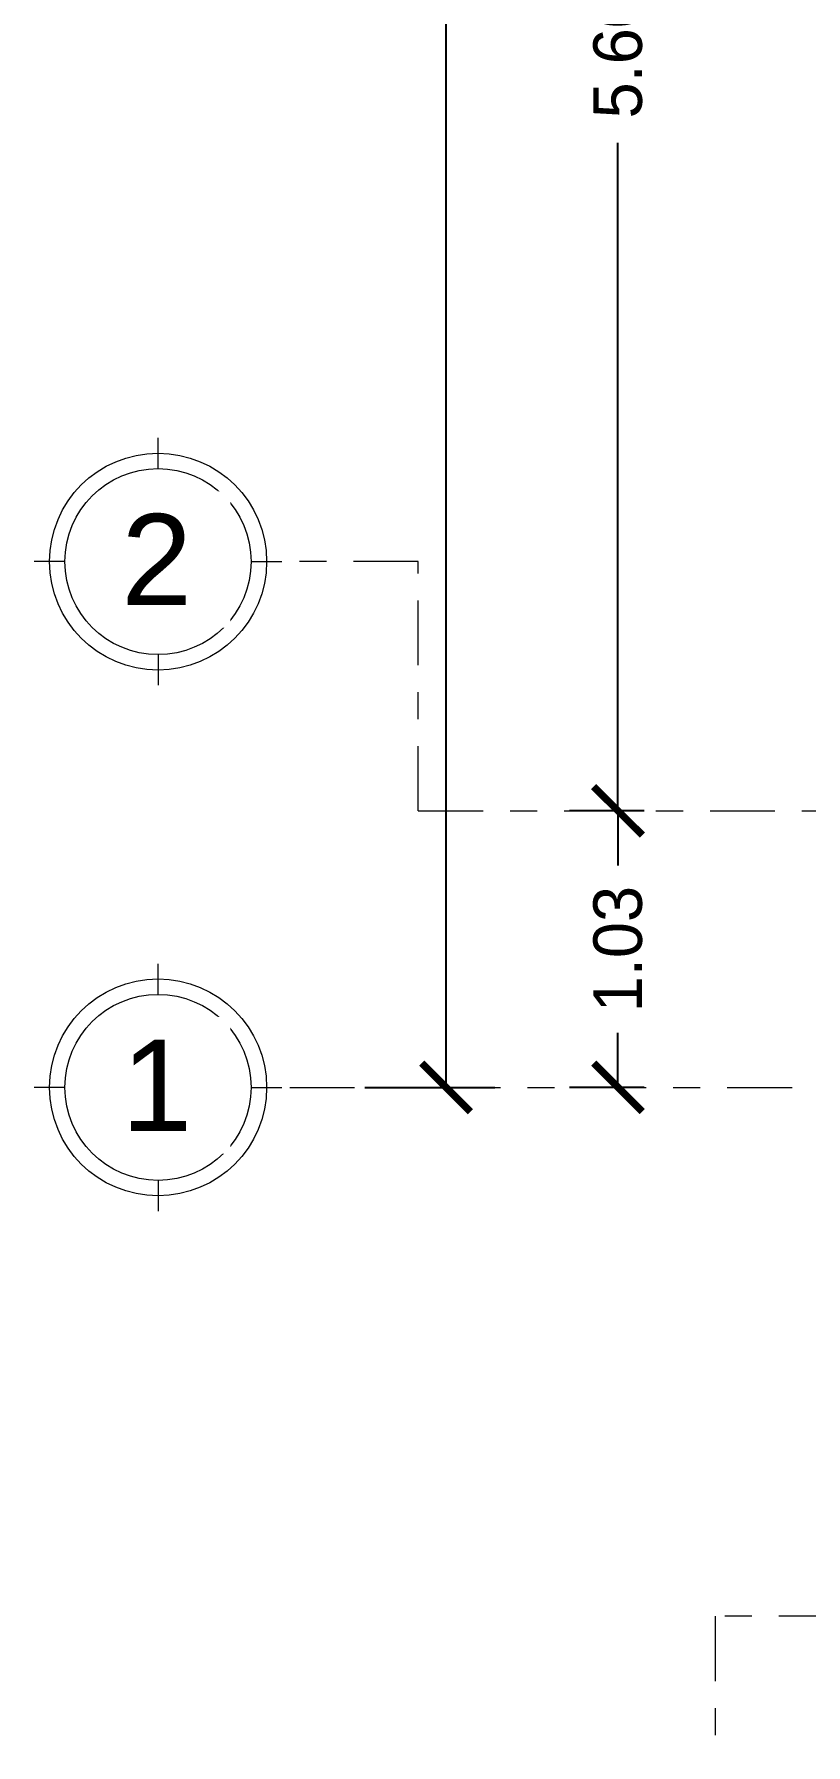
# Model space of a CAD drawing. Header units: millimetres. Extents: x -9559 to 23034, y -7226 to 22400.
# Drawn here: x 266.63 to 269.49, y 37.12 to 43.46 of the extents above; entities that cross this region are included whole.
import ezdxf

# ---------------------------------------------------------------- set-up
doc = ezdxf.new("R2010")
doc.units = ezdxf.units.MM
doc.header["$LTSCALE"] = 0.02
doc.linetypes.add('ACAD_ISO10W100', pattern=[18, 12, -3, 0, -3])
for name, color, linetype, lineweight in [('A-ANNO-DIMS', 251, 'Continuous', 9), ('S-GRID', 253, 'ACAD_ISO10W100', 5), ('S-GRID-IDEN', 253, 'Continuous', 9)]:
    doc.layers.add(name, color=color, linetype=linetype, lineweight=lineweight)
doc.styles.add('Arial_6', font='arial.ttf', dxfattribs={"height": 0.3375})
doc.styles.get("Standard").update_dxf_attribs({"font": 'GOTHIC.TTF'})
doc.dimstyles.get("Standard").update_dxf_attribs({"dimtxt": 0.18, "dimasz": 0.18, "dimexe": 0.18, "dimexo": 0.0625, "dimgap": 0.09, "dimtad": 0, "dimzin": 3, "dimdsep": 46, "dimtxsty": 'Standard', "dimblk": 'ARCHTICK', "dimcen": 0.09, "dimadec": 0, "dimazin": 0, "dimtfac": 1, "dimtofl": 0, "dimtmove": 0, "dimatfit": 3, "dimldrblk": 'ARCHTICK', "dimfxl": 1, "dimtolj": 1, "dimtzin": 0, "dimarcsym": 0})

# ---------------------------------------------------------------- blocks, each defined once
blk = doc.blocks.new('_ArchTick')
at = {"color": 0, "linetype": 'ByBlock', "const_width": 0.15}
blk.add_lwpolyline([(-0.5, -0.5), (0.5, 0.5)], dxfattribs=at)
blk = doc.blocks.new('*D474')
at = {"layer": 'A-ANNO-DIMS', "color": 0, "lineweight": -2, "transparency": 16777216}
for p, q in [((267.8581, 56.3074), (268.3384, 56.3074)), ((268.1584, 56.3074), (268.1584, 48.3115)), ((268.1584, 39.5574), (268.1584, 47.5532)), ((267.8581, 39.5574), (268.3384, 39.5574))]:
    blk.add_line(p, q, dxfattribs=at)
at = {"layer": 'A-ANNO-DIMS', "color": 0, "lineweight": -2, "transparency": 16777216, "xscale": 0.18, "yscale": 0.18, "zscale": 0.18}
for p, rotation in [((268.1584, 56.3074), 90), ((268.1584, 39.5574), 270)]:
    blk.add_blockref('_ArchTick', p, dxfattribs=dict(at, rotation=rotation))
at = {"layer": 'A-ANNO-DIMS', "color": 0, "transparency": 16777216, "insert": (268.1584, 47.9324), "char_height": 0.18, "attachment_point": 5, "rotation": 90}
blk.add_mtext('\\A1;16.75', dxfattribs=at)
blk = doc.blocks.new('Rejilla - Extremo inicial de rejilla - Círculo-11506-Nivel 2')
at = {"ltscale": 0.2}
for p, q in [((0, 0.004596), (0, 0.006111)), ((-0.004596, 0), (-0.006111, 0)), ((0.004596, 0), (0.006111, 0)), ((0, -0.004596), (0, -0.006111))]:
    blk.add_line(p, q, dxfattribs=at)
for radius in [0.005359, 0.004596]:
    blk.add_circle((0, 0), radius, dxfattribs=at)
blk = doc.blocks.new('*D515')
at = {"layer": 'A-ANNO-DIMS', "color": 0, "lineweight": -2, "transparency": 16777216}
for p, q in [((268.8915, 46.1824), (268.6149, 46.1824)), ((268.7949, 46.1824), (268.7949, 43.7063)), ((268.7949, 40.5824), (268.7949, 43.0585)), ((268.8915, 40.5824), (268.6149, 40.5824))]:
    blk.add_line(p, q, dxfattribs=at)
at = {"layer": 'A-ANNO-DIMS', "color": 0, "lineweight": -2, "transparency": 16777216, "xscale": 0.18, "yscale": 0.18, "zscale": 0.18}
for p, rotation in [((268.7949, 46.1824), 90), ((268.7949, 40.5824), 270)]:
    blk.add_blockref('_ArchTick', p, dxfattribs=dict(at, rotation=rotation))
at = {"layer": 'A-ANNO-DIMS', "color": 0, "transparency": 16777216, "insert": (268.7949, 43.3824), "char_height": 0.18, "width": 1.992936, "attachment_point": 5, "rotation": 90}
blk.add_mtext('\\A1;5.60', dxfattribs=at)
blk = doc.blocks.new('*D516')
at = {"layer": 'A-ANNO-DIMS', "color": 0, "lineweight": -2, "transparency": 16777216}
for p, q in [((268.8915, 40.5824), (268.6149, 40.5824)), ((268.7949, 40.5824), (268.7949, 40.3803)), ((268.7949, 39.5574), (268.7949, 39.7595)), ((268.8915, 39.5574), (268.6149, 39.5574))]:
    blk.add_line(p, q, dxfattribs=at)
at = {"layer": 'A-ANNO-DIMS', "color": 0, "lineweight": -2, "transparency": 16777216, "xscale": 0.18, "yscale": 0.18, "zscale": 0.18}
for p, rotation in [((268.7949, 40.5824), 90), ((268.7949, 39.5574), 270)]:
    blk.add_blockref('_ArchTick', p, dxfattribs=dict(at, rotation=rotation))
at = {"layer": 'A-ANNO-DIMS', "color": 0, "transparency": 16777216, "insert": (268.7949, 40.0699), "char_height": 0.18, "width": 1.992936, "attachment_point": 5, "rotation": 90}
blk.add_mtext('\\A1;1.03', dxfattribs=at)
blk = doc.blocks.new('*D524')
at = {"color": 0, "lineweight": -2, "transparency": 16777216}
for p, q in [((267.8581, 56.3074), (268.3384, 56.3074)), ((268.1584, 56.3074), (268.1584, 48.3115)), ((268.1584, 39.5574), (268.1584, 47.5532)), ((267.8581, 39.5574), (268.3384, 39.5574))]:
    blk.add_line(p, q, dxfattribs=at)
at = {"color": 0, "lineweight": -2, "transparency": 16777216, "xscale": 0.18, "yscale": 0.18, "zscale": 0.18}
for p, rotation in [((268.1584, 56.3074), 90), ((268.1584, 39.5574), 270)]:
    blk.add_blockref('_ArchTick', p, dxfattribs=dict(at, rotation=rotation))
at = {"color": 0, "transparency": 16777216, "insert": (268.1584, 47.9324), "char_height": 0.18, "attachment_point": 5, "rotation": 90}
blk.add_mtext('\\A1;16.75', dxfattribs=at)

msp = doc.modelspace()

# ---------------------------------------------------------------- linework, layer by layer
at = {"layer": 'S-GRID'}
for p, q in [((268.0557, 41.5059), (267.5794, 41.5059)), ((268.0557, 40.5824), (268.0557, 41.5059)), ((268.0557, 40.5824), (281.5632, 40.5824)), ((267.5794, 39.5574), (282.0648, 39.5574)), ((269.1545, 37.5972), (269.1545, 37.121)), ((269.6307, 37.5972), (269.1545, 37.5972))]:
    msp.add_line(p, q, dxfattribs=at)

# ---------------------------------------------------------------- block references
at = {"layer": 'S-GRID-IDEN', "xscale": 74.99999999999996, "yscale": 74.99999999999996, "zscale": 74.99999999999996}
for p, rotation in [((267.0919, 41.5059), 269.9999999999995), ((267.0919, 39.5574), 269.9999999999994)]:
    msp.add_blockref('Rejilla - Extremo inicial de rejilla - Círculo-11506-Nivel 2', p, dxfattribs=dict(at, rotation=rotation))

# ---------------------------------------------------------------- dimensions: what is measured, and where the dimension line sits
dim = msp.add_linear_dim(base=(268.1584, 56.3074), p1=(267.7956, 39.5574), p2=(267.7956, 56.3074), angle=90, dimstyle='Standard')
dim.commit()
dim.dimension.update_dxf_attribs({"geometry": '*D524', "text_midpoint": (268.1584, 47.9324)})
at = {"layer": 'A-ANNO-DIMS'}
for base, p1, p2, picture, middle in [((268.1584, 56.3074), (267.7956, 39.5574), (267.7956, 56.3074), '*D474', (268.1584, 47.9324)), ((268.7949, 40.5824), (268.954, 46.1824), (268.954, 40.5824), '*D515', (268.7949, 43.3824)), ((268.7948821629, 39.5573907463), (268.9539811887, 40.5823907463), (268.9539811887, 39.5573907463), '*D516', (268.7948821629, 40.0698907463))]:
    dim = msp.add_linear_dim(base=base, p1=p1, p2=p2, angle=90, dimstyle='Standard', dxfattribs=at)
    dim.commit()
    dim.dimension.update_dxf_attribs({"geometry": picture, "text_midpoint": middle})

# ---------------------------------------------------------------- next in the draw order: texts
at = {"layer": 'S-GRID-IDEN', "char_height": 0.3375, "width": 0.318671, "attachment_point": 1, "style": 'Arial_6', "bg_fill": 3, "box_fill_scale": 1.25, "bg_fill_color": 256, "bg_fill_true_color": 13158600, "bg_fill_transparency": 0}
for s, insert in [('2', (266.9561, 41.6824)), ('1', (266.9561, 39.7338))]:
    msp.add_mtext(s, dxfattribs=dict(at, insert=insert))

doc.saveas('drawing.dxf')
